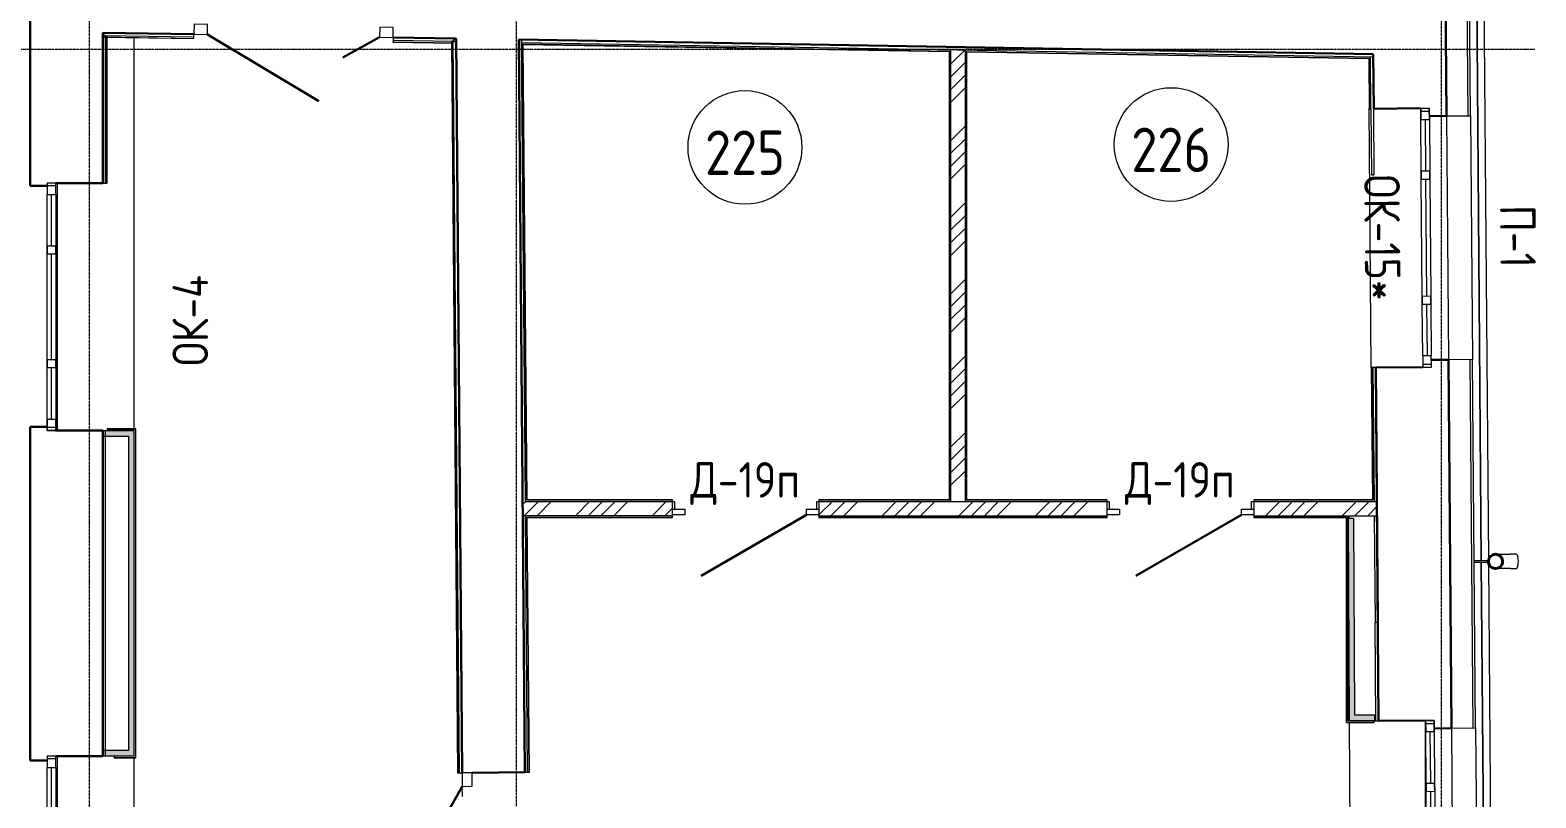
# Model space of a CAD drawing. Header units: millimetres. Extents: x -10178924 to 11692288, y -947381 to 58396.
# Drawn here: x 45432 to 56013, y -145315 to -139914 of the extents above; entities that cross this region are included whole.
import ezdxf

# ---------------------------------------------------------------- set-up
doc = ezdxf.new("R2010")
doc.units = ezdxf.units.MM
doc.linetypes.add('ADSK_Линия сетки', pattern=[25, 20, -2.5, 0, -2.5])
for name, color, linetype, lineweight in [('_ Окна', 7, 'Continuous', 9), ('Аннотация', 7, 'Continuous', 18), ('Двери', 7, 'Continuous', 9), ('Марки дверей', 7, 'Continuous', 20), ('Марки окон', 7, 'Continuous', 20), ('Обобщенные модели', 7, 'Continuous', 18), ('Окна', 7, 'Continuous', 9), ('Оси', 253, 'Continuous', 9), ('Перекрытие', 7, 'Continuous', 18), ('Стены внутренние', 7, 'Continuous', 18), ('Стены наружные', 7, 'Continuous', 18), ('Стены несущие', 7, 'Continuous', 30), ('Стены отделка', 7, 'Continuous', 30), ('Стены штриховка', 7, 'Continuous', 9), ('ШТРИХОВКА', 252, 'Continuous', 15)]:
    doc.layers.add(name, color=color, linetype=linetype, lineweight=lineweight)
doc.layers.add('Линии', color=7, linetype='Continuous', lineweight=9, true_color=0x00a600)
doc.styles.add('GOST Common', font='GOST_Common.ttf', dxfattribs={"width": 0.9, "height": 350})
doc.styles.add('GOST Common_2', font='GOST_Common.ttf', dxfattribs={"width": 0.9, "height": 250})

# ---------------------------------------------------------------- blocks, each defined once
blk = doc.blocks.new('АС_Дверь_Однопольная_Алюминиевая - 1030х2200 алюм ост с мат_плёнкой Д19п-3646875-План 2-го этажа')
at = {"layer": 'Двери'}
for p, q in [((-390, -18), (-303, -18)), ((-390, -58), (-390, -18)), ((-303, -58), (-390, -58)), ((-303, -18), (-303, -58)), ((553, -18), (640, -18)), ((553, -58), (553, -18)), ((640, -58), (553, -58)), ((640, -18), (640, -58))]:
    blk.add_line(p, q, dxfattribs=at)
at = {"layer": 'Двери', "lineweight": 30}
blk.add_line((553, -58), (-188, -486), dxfattribs=at)
blk = doc.blocks.new('Дверь-Alumark_двупольная с глухим окном_S70 - 1400х2200 алюм ост Д30л_-6280731-План 2-го этажа')
at = {"layer": 'Двери', "lineweight": 30}
for p, q in [((730, 220), (-62, 677)), ((-480, 220), (-225, 367))]:
    blk.add_line(p, q, dxfattribs=at)
at = {"layer": 'Двери'}
for p, q in [((-575, 220), (-575, 150)), ((-480, 220), (-575, 220)), ((-480, 150), (-480, 220)), ((730, 220), (730, 150)), ((825, 220), (730, 220)), ((825, 150), (825, 220)), ((-575, 150), (-480, 150)), ((730, 150), (825, 150))]:
    blk.add_line(p, q, dxfattribs=at)
blk = doc.blocks.new('Дверь-Alumark_двупольная с глухим окном_S70 - 1400х2200 алюм ост Д30л-6280679-План 2-го этажа')
at = {"layer": 'Двери', "lineweight": 30}
for p, q in [((730, 220), (-62, 677)), ((-480, 220), (-225, 367))]:
    blk.add_line(p, q, dxfattribs=at)
at = {"layer": 'Двери'}
for p, q in [((-575, 220), (-575, 150)), ((-480, 220), (-575, 220)), ((-480, 150), (-480, 220)), ((730, 220), (730, 150)), ((825, 220), (730, 220)), ((825, 150), (825, 220)), ((-575, 150), (-480, 150)), ((730, 150), (825, 150))]:
    blk.add_line(p, q, dxfattribs=at)
blk = doc.blocks.new('Водосток - Тип 1 _карниз больше 490мм_-5169719-План 2-го этажа')
at = {"layer": 'Обобщенные модели'}
for p, q in [((75, 306), (75, 264)), ((175, 264), (175, 306)), ((120, 109), (120, 10)), ((130, 10), (130, 109))]:
    blk.add_line(p, q, dxfattribs=at)
at = {"layer": 'Обобщенные модели', "flags": 128}
for points in [[(75, 173), (75, 174), (75, 177), (75, 180), (75, 183), (75, 186), (75, 190), (75, 193), (75, 197), (75, 201), (75, 205), (75, 210), (75, 214), (75, 219), (75, 224), (75, 229), (75, 234), (75, 239), (75, 245), (75, 250), (75, 256), (75, 261), (75, 264)], [(175, 264), (175, 258), (175, 252), (175, 247), (175, 242), (175, 236), (175, 231), (175, 226), (175, 221), (175, 216), (175, 212), (175, 207), (175, 203), (175, 199), (175, 195), (175, 191), (175, 188), (175, 184), (175, 181), (175, 178), (175, 175), (175, 173)]]:
    blk.add_lwpolyline(points, dxfattribs=at)
at = {"layer": 'Обобщенные модели'}
for start, end in [(90, 270), (270, 90)]:
    blk.add_arc((125, 160), 52, start, end, dxfattribs=at)
at = {"layer": 'Обобщенные модели', "lineweight": 40}
for start, end in [(90, 270), (270, 90)]:
    blk.add_arc((125, 160), 50, start, end, dxfattribs=at)
at = {"layer": 'Обобщенные модели'}
for start_param, end_param in [(4.712389, 6.283185), (3.141593, 4.712389)]:
    blk.add_ellipse((125, 306), major_axis=(-50, 0), ratio=0.309017, start_param=start_param, end_param=end_param, dxfattribs=at)
blk = doc.blocks.new('окно трехпол с фрамугой - 1715-2240_h___нов_ ок15_-3052643-План 2-го этажа')
at = {"layer": '_ Окна', "lineweight": 18}
for p, q in [((-910, 75), (-910, 135)), ((-910, 135), (-830, 135)), ((-830, 135), (-830, 75)), ((-470, 75), (-470, 135)), ((-470, 135), (-410, 135)), ((-410, 135), (-410, 75)), ((410, 75), (410, 135)), ((410, 135), (470, 135)), ((470, 135), (470, 75)), ((830, 135), (830, 75)), ((910, 135), (830, 135)), ((910, 75), (910, 135)), ((-830, 75), (-910, 75)), ((-410, 75), (-470, 75)), ((470, 75), (410, 75)), ((830, 75), (910, 75))]:
    blk.add_line(p, q, dxfattribs=at)
at = {"layer": '_ Окна'}
for p, q in [((-890, 75), (-890, 135)), ((890, 75), (890, 135)), ((-830, 105), (-470, 105)), ((-410, 105), (410, 105)), ((470, 105), (830, 105))]:
    blk.add_line(p, q, dxfattribs=at)
at = {"layer": 'Окна'}
for p, q in [((-910, 135), (-910, 75)), ((-830, 135), (-910, 135)), ((-830, 135), (-470, 135)), ((-410, 135), (-470, 135)), ((-410, 135), (410, 135)), ((470, 135), (410, 135)), ((470, 135), (830, 135)), ((910, 135), (830, 135)), ((910, 75), (910, 135)), ((-910, 75), (-830, 75)), ((-470, 75), (-830, 75)), ((-470, 75), (-410, 75)), ((410, 75), (-410, 75)), ((410, 75), (470, 75)), ((830, 75), (470, 75)), ((830, 75), (910, 75))]:
    blk.add_line(p, q, dxfattribs=at)
blk = doc.blocks.new('окно трехпол с фрамугой - 1800 и 1820х2300_h___нов_ ок15-2116341-План 2-го этажа')
at = {"layer": '_ Окна', "lineweight": 18}
for p, q in [((-910, 75), (-910, 135)), ((-910, 135), (-830, 135)), ((-830, 135), (-830, 75)), ((-470, 75), (-470, 135)), ((-470, 135), (-410, 135)), ((-410, 135), (-410, 75)), ((410, 75), (410, 135)), ((410, 135), (470, 135)), ((470, 135), (470, 75)), ((830, 135), (830, 75)), ((910, 135), (830, 135)), ((910, 75), (910, 135)), ((-830, 75), (-910, 75)), ((-410, 75), (-470, 75)), ((470, 75), (410, 75)), ((830, 75), (910, 75))]:
    blk.add_line(p, q, dxfattribs=at)
at = {"layer": '_ Окна'}
for p, q in [((-890, 75), (-890, 135)), ((890, 75), (890, 135)), ((-830, 105), (-470, 105)), ((-410, 105), (410, 105)), ((470, 105), (830, 105))]:
    blk.add_line(p, q, dxfattribs=at)
at = {"layer": 'Окна'}
for p, q in [((-910, 135), (-910, 75)), ((-830, 135), (-910, 135)), ((-830, 135), (-470, 135)), ((-410, 135), (-470, 135)), ((-410, 135), (410, 135)), ((470, 135), (410, 135)), ((470, 135), (830, 135)), ((910, 135), (830, 135)), ((910, 75), (910, 135)), ((-910, 75), (-830, 75)), ((-470, 75), (-830, 75)), ((-470, 75), (-410, 75)), ((410, 75), (-410, 75)), ((410, 75), (470, 75)), ((830, 75), (470, 75)), ((830, 75), (910, 75))]:
    blk.add_line(p, q, dxfattribs=at)
blk = doc.blocks.new('окно трехпол с фрамугой - 1700-2320_h_ _нов_-2116688-План 2-го этажа')
at = {"layer": '_ Окна', "lineweight": 18}
for p, q in [((-870, 75), (-870, 135)), ((-870, 135), (-790, 135)), ((-790, 135), (-790, 75)), ((-430, 75), (-430, 135)), ((-430, 135), (-370, 135)), ((-370, 135), (-370, 75)), ((370, 75), (370, 135)), ((370, 135), (430, 135)), ((430, 135), (430, 75)), ((790, 135), (790, 75)), ((870, 135), (790, 135)), ((870, 75), (870, 135)), ((-790, 75), (-870, 75)), ((-370, 75), (-430, 75)), ((430, 75), (370, 75)), ((790, 75), (870, 75))]:
    blk.add_line(p, q, dxfattribs=at)
at = {"layer": '_ Окна'}
for p, q in [((-850, 75), (-850, 135)), ((850, 75), (850, 135)), ((-790, 105), (-430, 105)), ((-370, 105), (370, 105)), ((430, 105), (790, 105))]:
    blk.add_line(p, q, dxfattribs=at)
at = {"layer": 'Окна'}
for p, q in [((-870, 135), (-870, 75)), ((-790, 135), (-870, 135)), ((-790, 135), (-430, 135)), ((-370, 135), (-430, 135)), ((-370, 135), (370, 135)), ((430, 135), (370, 135)), ((430, 135), (790, 135)), ((870, 135), (790, 135)), ((870, 75), (870, 135)), ((-870, 75), (-790, 75)), ((-430, 75), (-790, 75)), ((-430, 75), (-370, 75)), ((370, 75), (-370, 75)), ((370, 75), (430, 75)), ((790, 75), (430, 75)), ((790, 75), (870, 75))]:
    blk.add_line(p, q, dxfattribs=at)
blk = doc.blocks.new('окно трехпол с фрамугой - 1700-2320_h_ _нов_-2116684-План 2-го этажа')
at = {"layer": '_ Окна', "lineweight": 18}
for p, q in [((-870, 75), (-870, 135)), ((-870, 135), (-790, 135)), ((-790, 135), (-790, 75)), ((-430, 75), (-430, 135)), ((-430, 135), (-370, 135)), ((-370, 135), (-370, 75)), ((370, 75), (370, 135)), ((370, 135), (430, 135)), ((430, 135), (430, 75)), ((790, 135), (790, 75)), ((870, 135), (790, 135)), ((870, 75), (870, 135)), ((-790, 75), (-870, 75)), ((-370, 75), (-430, 75)), ((430, 75), (370, 75)), ((790, 75), (870, 75))]:
    blk.add_line(p, q, dxfattribs=at)
at = {"layer": '_ Окна'}
for p, q in [((-850, 75), (-850, 135)), ((850, 75), (850, 135)), ((-790, 105), (-430, 105)), ((-370, 105), (370, 105)), ((430, 105), (790, 105))]:
    blk.add_line(p, q, dxfattribs=at)
at = {"layer": 'Окна'}
for p, q in [((-870, 135), (-870, 75)), ((-790, 135), (-870, 135)), ((-790, 135), (-430, 135)), ((-370, 135), (-430, 135)), ((-370, 135), (370, 135)), ((430, 135), (370, 135)), ((430, 135), (790, 135)), ((870, 135), (790, 135)), ((870, 75), (870, 135)), ((-870, 75), (-790, 75)), ((-430, 75), (-790, 75)), ((-430, 75), (-370, 75)), ((370, 75), (-370, 75)), ((370, 75), (430, 75)), ((790, 75), (430, 75)), ((790, 75), (870, 75))]:
    blk.add_line(p, q, dxfattribs=at)
blk = doc.blocks.new('2 этаж')
h = blk.add_hatch()
h.set_pattern_fill('ANSI34', color=256, scale=20)
h.set_pattern_definition([(45, (0, -123085.82), (-269.4077, 269.4077), []), (45, (89.8, -123085.82), (-269.4077, 269.4077), []), (45, (179.6, -123085.82), (-269.4077, 269.4077), []), (45, (269.4, -123085.82), (-269.4077, 269.4077), [])])
h.paths.add_polyline_path([(52002, -86548), (51902, -86546), (51902, -89723), (52002, -89723)])
h.paths.add_polyline_path([(53000, -89723), (52038, -89723), (50975, -89723), (50975, -89823), (53000, -89823)])
h.paths.add_polyline_path([(49945, -89723), (48892, -89723), (48893, -89823), (49945, -89823)])
h.paths.add_polyline_path([(54896, -89723), (54030, -89723), (54030, -89823), (54693, -89823), (54896, -89823)])
at = {"layer": 'Стены внутренние'}
for points in [[(46123, -89264), (46163, -89264), (46163, -89224), (45943, -89224), (45943, -89264)], [(46123, -91514), (46163, -91514), (46163, -89264), (46123, -89264), (46123, -91474)], [(54741, -91266), (54733, -89842), (54693, -89843), (54701, -91266)], [(54882, -91266), (54882, -91226), (54741, -91226), (54741, -91266)], [(46123, -91514), (46123, -91474), (45943, -91474), (45943, -91514)]]:
    blk.add_hatch(color=256, dxfattribs=at).paths.add_polyline_path(points)
at = {"layer": 'Линии', "color": 7}
for centre in [(50455, -87233), (53450, -87213)]:
    blk.add_circle(centre, 400, dxfattribs=at)
at = {"layer": 'Оси', "color": 252, "linetype": 'ADSK_Линия сетки'}
for p, q in [((45850, -128115), (45850, -80094)), ((48850, -113451), (48850, -80094)), ((55350, -128115), (55350, -80094)), ((-10115, -86541), (56005, -86541))]:
    blk.add_line(p, q, dxfattribs=at)
at = {"layer": 'Перекрытие'}
for p, q in [((46163, -89212), (46163, -86461)), ((45622, -87484), (45622, -89224)), ((49945, -89723), (49960, -89723)), ((49960, -89723), (49960, -89778)), ((50960, -89723), (50975, -89723)), ((50960, -89778), (50960, -89723)), ((53000, -89723), (53015, -89723)), ((53015, -89723), (53015, -89778)), ((54015, -89778), (54015, -89723)), ((54015, -89723), (54030, -89723)), ((54701, -89843), (54701, -89823)), ((54701, -91278), (54736, -97284)), ((54888, -91262), (54882, -91262)), ((54888, -91262), (54882, -91262)), ((55238, -93084), (55238, -91264)), ((45622, -91514), (45622, -93254)), ((46163, -97360), (46163, -91526)), ((48470, -91798), (48469, -91727))]:
    blk.add_line(p, q, dxfattribs=at)
at = {"layer": 'Стены внутренние'}
for p, q in [((54877, -87426), (54873, -86961)), ((55384, -87012), (55398, -88727)), ((54857, -87426), (54877, -87426)), ((55419, -91318), (55432, -93032))]:
    blk.add_line(p, q, dxfattribs=at)
at = {"layer": 'Стены наружные'}
for p, q in [((55591, -79317), (55679, -90136)), ((55542, -79367), (55629, -90140)), ((55629, -90140), (55542, -79367)), ((54856, -88781), (54841, -86961)), ((54853, -86961), (54857, -87426)), ((55554, -87010), (55568, -88725)), ((55629, -90150), (55826, -114464)), ((55734, -103171), (55629, -90150)), ((55679, -90154), (55784, -103171)), ((55589, -91316), (55602, -93031))]:
    blk.add_line(p, q, dxfattribs=at)
at = {"layer": 'Стены несущие'}
for p, q in [((45432, -79587), (45432, -87504)), ((55384, -87012), (55324, -79587)), ((45942, -86426), (45942, -87484)), ((45942, -86426), (46582, -86436)), ((47982, -86460), (47982, -86460)), ((47982, -86460), (48425, -86468)), ((48425, -86468), (48468, -91632)), ((48865, -86475), (48908, -91628)), ((48908, -91628), (48865, -86475)), ((48865, -86475), (54870, -86577)), ((54870, -86577), (54873, -86961)), ((54873, -86961), (55203, -86958)), ((55264, -87013), (55384, -87012)), ((45432, -87504), (45552, -87504)), ((45612, -87484), (45942, -87484)), ((55398, -88727), (55278, -88728)), ((55419, -91318), (55398, -88727)), ((55218, -88778), (54888, -88781)), ((54908, -91267), (54888, -88781)), ((54903, -90575), (54888, -88782)), ((55278, -88779), (55278, -88778)), ((45432, -89199), (45432, -91544)), ((45552, -89199), (45432, -89199)), ((45942, -89224), (45612, -89224)), ((45942, -89224), (45942, -91514)), ((54908, -91267), (55238, -91264)), ((55299, -91319), (55419, -91318)), ((45612, -91514), (45942, -91514)), ((45432, -91544), (45552, -91544)), ((48538, -91632), (48908, -91628))]:
    blk.add_line(p, q, dxfattribs=at)
at = {"layer": 'Стены отделка', "lineweight": 9}
for p, q in [((55554, -87010), (55492, -79417)), ((45942, -86426), (45942, -86446)), ((45942, -86446), (45942, -86446)), ((45962, -86446), (45942, -86446)), ((45962, -86446), (45962, -86446)), ((45974, -87484), (45974, -86446)), ((46582, -86456), (46582, -86436)), ((45942, -86458), (46582, -86468)), ((46582, -86456), (46581, -86456)), ((46582, -86456), (46582, -86456)), ((46582, -86468), (46582, -86456)), ((47982, -86480), (47981, -86492)), ((47981, -86492), (48405, -86499)), ((47982, -86460), (47982, -86480)), ((48393, -86487), (48436, -91632)), ((48425, -86478), (48405, -86478)), ((48448, -91632), (48405, -86478)), ((48405, -86487), (48424, -86488)), ((48424, -86488), (48425, -86468)), ((48885, -86475), (48865, -86475)), ((48884, -86475), (48884, -86495)), ((48884, -86495), (54870, -86597)), ((48912, -89723), (48885, -86475)), ((48924, -89711), (48897, -86508)), ((48897, -86508), (51890, -86558)), ((51902, -89723), (51902, -86546)), ((52002, -86548), (52002, -89723)), ((51890, -86558), (51890, -89711)), ((52014, -86560), (54838, -86608)), ((52014, -89711), (52014, -86560)), ((54838, -86608), (54841, -86961)), ((54853, -86961), (54850, -86596)), ((54870, -86597), (54870, -86577)), ((54841, -86961), (54853, -86961)), ((55384, -87012), (55554, -87010)), ((45942, -87484), (45974, -87484)), ((55568, -88725), (55398, -88727)), ((55589, -91316), (55568, -88725)), ((54888, -88781), (54856, -88781)), ((54856, -88781), (54864, -89711)), ((54868, -88781), (54868, -88782)), ((54888, -88782), (54888, -88781)), ((45942, -89224), (46163, -89224)), ((45943, -89224), (45943, -89264)), ((45943, -89264), (46123, -89264)), ((45962, -91514), (45962, -89224)), ((46173, -89212), (45974, -89212)), ((45974, -89212), (45974, -89224)), ((46123, -89264), (46123, -91474)), ((46163, -91514), (46163, -89224)), ((46175, -91524), (46175, -89214)), ((49945, -89711), (48924, -89711)), ((49945, -89778), (49945, -89711)), ((50975, -89711), (50975, -89778)), ((51890, -89711), (50975, -89711)), ((53000, -89711), (52014, -89711)), ((53000, -89778), (53000, -89711)), ((54030, -89711), (54030, -89778)), ((54864, -89711), (54030, -89711)), ((48893, -89823), (48923, -89823)), ((49945, -89835), (49945, -89818)), ((50975, -89818), (50975, -89835)), ((53000, -89835), (53000, -89818)), ((54030, -89818), (54030, -89835)), ((54693, -89823), (54896, -89823)), ((54693, -91266), (54693, -89823)), ((54876, -89823), (54883, -90575)), ((48940, -91628), (48925, -89835)), ((48925, -89835), (49945, -89835)), ((50975, -89835), (53000, -89835)), ((54030, -89835), (54681, -89835)), ((54681, -89835), (54681, -91276)), ((54733, -89842), (54693, -89843)), ((54693, -89843), (54701, -91266)), ((54741, -91226), (54733, -89842)), ((54903, -90575), (54883, -90575)), ((54888, -91267), (54883, -90575)), ((54683, -91278), (54876, -91278)), ((54888, -91266), (54693, -91266)), ((54882, -91226), (54741, -91226)), ((54876, -91267), (54908, -91267)), ((54876, -91278), (54876, -91267)), ((54882, -91266), (54882, -91226)), ((55419, -91318), (55589, -91316)), ((46163, -91514), (45942, -91514)), ((46123, -91474), (45943, -91474)), ((45943, -91474), (45943, -91514)), ((46022, -91514), (46022, -91526)), ((46022, -91526), (46175, -91526)), ((48908, -91628), (48940, -91628)), ((48436, -91632), (48468, -91632))]:
    blk.add_line(p, q, dxfattribs=at)
at = {"layer": 'Стены штриховка'}
for p, q in [((55474, -79587), (55534, -87010)), ((45942, -86446), (46581, -86456)), ((45962, -87484), (45962, -86446)), ((45972, -87484), (45972, -86446)), ((45942, -86456), (46582, -86466)), ((47981, -86490), (48405, -86497)), ((47982, -86480), (47982, -86480)), ((48405, -86487), (47982, -86480)), ((48395, -86487), (48438, -91632)), ((48922, -89713), (48895, -86505)), ((48895, -86505), (51892, -86556)), ((51892, -86556), (51892, -89713)), ((52012, -86558), (54840, -86606)), ((52012, -89713), (52012, -86558)), ((54840, -86606), (54843, -86961)), ((55548, -88725), (55569, -91316)), ((54858, -88781), (54866, -89713)), ((54868, -88782), (54876, -89723)), ((45974, -89214), (46175, -89214)), ((46175, -89212), (46173, -89212)), ((46173, -89212), (46173, -91526)), ((46175, -89214), (46175, -89212)), ((48912, -89723), (49945, -89723)), ((49945, -89713), (48922, -89713)), ((51892, -89713), (50975, -89713)), ((50975, -89723), (52038, -89723)), ((53000, -89713), (52012, -89713)), ((52038, -89723), (53000, -89723)), ((54866, -89713), (54030, -89713)), ((54030, -89723), (54896, -89723)), ((48928, -91628), (48913, -89823)), ((49945, -89823), (48923, -89823)), ((50975, -89823), (53000, -89823)), ((54030, -89823), (54693, -89823)), ((48938, -91628), (48923, -89833)), ((48923, -89833), (49945, -89833)), ((50975, -89833), (53000, -89833)), ((54030, -89833), (54683, -89833)), ((54683, -91278), (54683, -89833)), ((54681, -91276), (54876, -91276)), ((54681, -91276), (54681, -91278)), ((54681, -91278), (54683, -91278)), ((46022, -91524), (46175, -91524)), ((46175, -91526), (46175, -91524))]:
    blk.add_line(p, q, dxfattribs=at)
at = {"layer": 'Двери'}
for name, p, rotation in [('Дверь-Alumark_двупольная с глухим окном_S70 - 1400х2200 алюм ост Д30л-6280679-План 2-го этажа', (47411, -86230), 179.0310363387516), ('Дверь-Alumark_двупольная с глухим окном_S70 - 1400х2200 алюм ост Д30л_-6280731-План 2-го этажа', (48695, -92455), 90.48230638096422)]:
    blk.add_blockref(name, p, dxfattribs=dict(at, rotation=rotation))
for p in [(50335, -89760), (53390, -89760)]:
    blk.add_blockref('АС_Дверь_Однопольная_Алюминиевая - 1030х2200 алюм ост с мат_плёнкой Д19п-3646875-План 2-го этажа', p, dxfattribs=at)
at = {"layer": 'Обобщенные модели', "rotation": 270.4633818725631}
blk.add_blockref('Водосток - Тип 1 _карниз больше 490мм_-5169719-План 2-го этажа', (55568, -90021), dxfattribs=at)
at = {"layer": 'Окна'}
for name, p, rotation in [('окно трехпол с фрамугой - 1715-2240_h___нов_ ок15_-3052643-План 2-го этажа', (55136, -87869), 270.4633818725631), ('окно трехпол с фрамугой - 1700-2320_h_ _нов_-2116688-План 2-го этажа', (45687, -88354), 90), ('окно трехпол с фрамугой - 1800 и 1820х2300_h___нов_ ок15-2116341-План 2-го этажа', (55170, -92175), 270.4633818725631), ('окно трехпол с фрамугой - 1700-2320_h_ _нов_-2116684-План 2-го этажа', (45687, -92384), 90)]:
    blk.add_blockref(name, p, dxfattribs=dict(at, rotation=rotation))
at = {"layer": 'Аннотация', "lineweight": 9, "char_height": 312.5, "width": 520.21, "attachment_point": 5, "line_spacing_factor": 1.022766, "style": 'GOST Common'}
for s, insert in [('225', (50455, -87270)), ('226', (53450, -87250))]:
    blk.add_mtext(s, dxfattribs=dict(at, insert=insert))
at = {"layer": 'Марки дверей', "lineweight": 9, "char_height": 250, "width": 803.7, "attachment_point": 5, "line_spacing_factor": 1.022766, "style": 'GOST Common_2'}
for insert in [(50456, -89597), (53511, -89597)]:
    blk.add_mtext('\\pxqc,t1.8,3.6,5.4,7.2,9,10.8,12.6,14.4,16.2,18,19.8,21.6,23.4,25.2,27,28.8,30.6,32.4,34.2,36,37.8,39.6,41.4,43.2,45,46.8,48.6,50.4,52.2,54,55.8,57.6;{Д-19п}', dxfattribs=dict(at, insert=insert))
at = {"layer": 'Марки окон', "lineweight": 9, "char_height": 250, "attachment_point": 5, "line_spacing_factor": 1.022766, "style": 'GOST Common_2'}
for s, insert, width, rotation in [('\\pxqc,t1.8,3.6,5.4,7.2,9,10.8,12.6,14.4,16.2,18,19.8,21.6,23.4,25.2,27,28.8,30.6,32.4,34.2,36,37.8,39.6,41.4,43.2,45,46.8,48.6,50.4,52.2,54,55.8,57.6;{ОК-15*}', (54934, -87867), 952.2, 270.4634), ('\\pxqc,t1.8,3.6,5.4,7.2,9,10.8,12.6,14.4,16.2,18,19.8,21.6,23.4,25.2,27,28.8,30.6,32.4,34.2,36,37.8,39.6,41.4,43.2,45,46.8,48.6,50.4,52.2,54,55.8,57.6;{П-1}', (55886, -87859), 458.1, 270.4634), ('\\pxqc,t1.8,3.6,5.4,7.2,9,10.8,12.6,14.4,16.2,18,19.8,21.6,23.4,25.2,27,28.8,30.6,32.4,34.2,36,37.8,39.6,41.4,43.2,45,46.8,48.6,50.4,52.2,54,55.8,57.6;{ОК-4}', (46558, -88450), 702.9, 90)]:
    blk.add_mtext(s, dxfattribs=dict(at, insert=insert, width=width, rotation=rotation))

msp = doc.modelspace()

# ---------------------------------------------------------------- block references
at = {"layer": 'ШТРИХОВКА'}
msp.add_blockref('2 этаж', (0, -53506.6), dxfattribs=at)

doc.saveas('drawing.dxf')
